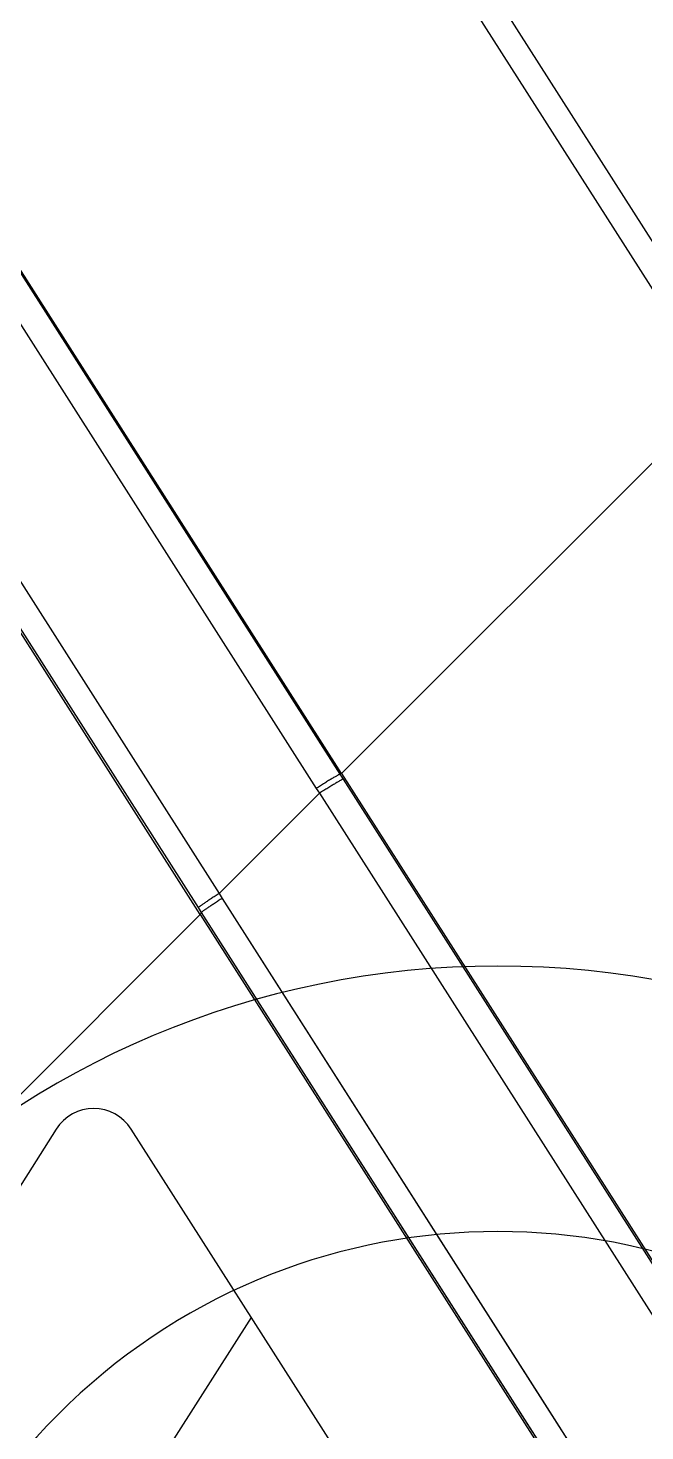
# Model space of a CAD drawing. Header units: millimetres. Extents: x 1409 to 26878, y 589 to 5187.
# Drawn here: x 15416.14 to 15423.1, y 2967.35 to 2983.2 of the extents above; entities that cross this region are included whole.
import ezdxf

# ---------------------------------------------------------------- set-up
doc = ezdxf.new("R2010")
doc.units = ezdxf.units.MM
doc.layers.add('02___PRT_ALL_AXES', color=7, linetype='Continuous')

# ---------------------------------------------------------------- blocks, each defined once
blk = doc.blocks.new('dfx')
at = {"layer": '02___PRT_ALL_AXES', "color": 114, "linetype": 'Continuous', "lineweight": -3, "true_color": 0x139b48}
for radius, start, end in [(10, 0, 180), (7, 318.5904, 221.4096)]:
    blk.add_arc((13140.982, 8225.227), radius, start, end, dxfattribs=at)
blk = doc.blocks.new('*U69')
blk.add_blockref('dfx', (-13416.982, -8530.477))
blk = doc.blocks.new('*U70')
at = {"color": 0, "linetype": 'ByBlock', "lineweight": -2, "transparency": 16777216}
blk.add_blockref('*U69', (600, 675), dxfattribs=at)
blk = doc.blocks.new('1111')
at = {"color": 7, "linetype": 'Continuous'}
for p, q in [((16003.381, 6796.953), (16036.269, 6745.33)), ((16003.858, 6796.739), (16021.527, 6769.005)), ((16017.501, 6763.81), (16003.885, 6785.181)), ((16004.125, 6784.771), (16017.483, 6763.803)), ((16003.858, 6784.609), (16017.216, 6763.641)), ((16015.907, 6762.216), (16003.365, 6781.903)), ((16003.858, 6781.701), (16016.12, 6762.454)), ((16003.621, 6781.541), (16015.882, 6762.294)), ((16017.501, 6763.81), (16021.552, 6767.861)), ((16017.501, 6763.81), (16017.483, 6763.803)), ((16017.483, 6763.803), (16017.518, 6763.747)), ((16017.501, 6763.81), (16031.778, 6741.398)), ((16017.216, 6763.641), (16017.252, 6763.586)), ((16017.518, 6763.747), (16031.783, 6741.356)), ((16017.518, 6763.747), (16022.031, 6756.664)), ((16016.12, 6762.454), (16017.252, 6763.586)), ((16017.252, 6763.586), (16031.673, 6740.952)), ((16016.12, 6762.454), (16016.155, 6762.399)), ((16016.155, 6762.399), (16031.443, 6738.405)), ((16016.155, 6762.399), (16019.743, 6756.768)), ((16011.634, 6757.943), (16015.907, 6762.216)), ((16015.882, 6762.294), (16015.918, 6762.239)), ((16015.918, 6762.239), (16015.907, 6762.216)), ((16015.907, 6762.216), (16031.514, 6737.718)), ((16015.918, 6762.239), (16019.571, 6756.504)), ((16015.918, 6762.239), (16031.534, 6737.726)), ((16014.281, 6759.792), (16005.058, 6745.316)), ((16015.124, 6759.792), (16035.281, 6728.153)), ((16016.481, 6757.663), (16006.977, 6742.745)), ((16019.743, 6756.768), (16023.331, 6751.136)), ((16019.571, 6756.504), (16027.159, 6744.592))]:
    blk.add_line(p, q, dxfattribs=at)
blk.add_arc((16014.703, 6759.524), 0.5, 32.5, 147.5, dxfattribs=at)
for points, knots in [([(16017.483, 6763.803), (16017.482, 6763.802), (16017.481, 6763.802), (16017.478, 6763.801), (16017.473, 6763.798), (16017.464, 6763.794), (16017.454, 6763.788), (16017.442, 6763.781), (16017.422, 6763.769), (16017.393, 6763.752), (16017.354, 6763.728), (16017.31, 6763.701), (16017.264, 6763.672), (16017.232, 6763.652), (16017.216, 6763.641)], [0, 0, 0, 0, 0.005231, 0.012589, 0.033669, 0.063117, 0.100673, 0.146013, 0.198735, 0.324335, 0.472945, 0.63916, 0.81702, 1, 1, 1, 1]), ([(16017.518, 6763.747), (16017.518, 6763.747), (16017.517, 6763.746), (16017.513, 6763.745), (16017.508, 6763.742), (16017.5, 6763.738), (16017.49, 6763.732), (16017.478, 6763.725), (16017.457, 6763.713), (16017.428, 6763.696), (16017.389, 6763.672), (16017.346, 6763.645), (16017.299, 6763.616), (16017.268, 6763.596), (16017.252, 6763.586)], [0, 0, 0, 0, 0.005231, 0.012589, 0.033669, 0.063117, 0.100673, 0.146013, 0.198735, 0.324335, 0.472945, 0.63916, 0.81702, 1, 1, 1, 1]), ([(16016.12, 6762.454), (16016.105, 6762.444), (16016.075, 6762.425), (16016.033, 6762.398), (16015.994, 6762.372), (16015.959, 6762.349), (16015.933, 6762.331), (16015.916, 6762.319), (16015.906, 6762.312), (16015.897, 6762.306), (16015.89, 6762.301), (16015.886, 6762.297), (16015.883, 6762.295), (16015.882, 6762.294)], [0, 0, 0, 0, 0.186782, 0.366131, 0.532175, 0.679595, 0.803609, 0.85556, 0.900224, 0.93725, 0.966352, 0.987305, 1, 1, 1, 1]), ([(16016.155, 6762.399), (16016.14, 6762.389), (16016.111, 6762.37), (16016.068, 6762.342), (16016.029, 6762.317), (16015.994, 6762.293), (16015.968, 6762.276), (16015.951, 6762.264), (16015.941, 6762.257), (16015.932, 6762.25), (16015.926, 6762.245), (16015.921, 6762.242), (16015.918, 6762.24), (16015.918, 6762.239)], [0, 0, 0, 0, 0.186782, 0.366132, 0.532176, 0.679598, 0.803612, 0.855563, 0.900227, 0.937253, 0.966355, 0.987307, 1, 1, 1, 1])]:
    blk.add_open_spline(points, degree=3, knots=knots, dxfattribs=at)
blk = doc.blocks.new('*U147')
blk.add_blockref('1111', (-16308.281, -6888.884))
blk = doc.blocks.new('*U148')
at = {"color": 0, "linetype": 'ByBlock', "lineweight": -2, "transparency": 16777216}
blk.add_blockref('*U147', (600, 675), dxfattribs=at)

msp = doc.modelspace()

# ---------------------------------------------------------------- block references
for name, p in [('*U148', (15110.4576, 2424.8499)), ('*U70', (15097.4439, 2592.8499))]:
    msp.add_blockref(name, p)

doc.saveas('drawing.dxf')
